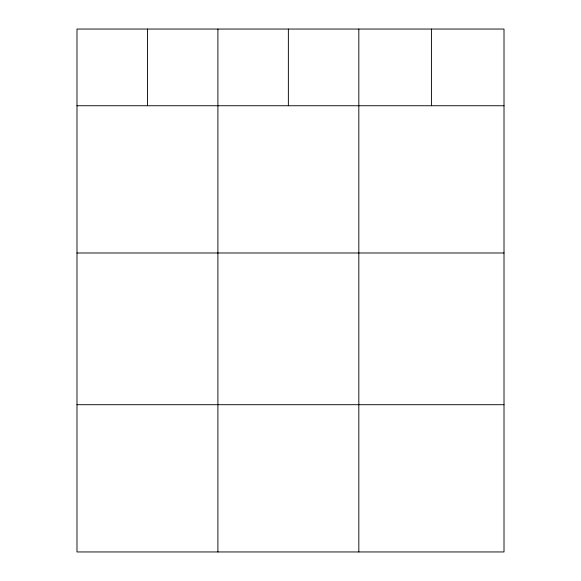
<?xml version="1.0" encoding="UTF-8"?>
<svg xmlns="http://www.w3.org/2000/svg" width="581" height="581" viewBox="0 0 581 581"><rect width="100%" height="100%" fill="white"/><g stroke="black" fill="none" stroke-linecap="round" stroke-linejoin="round"><path stroke-width="0.87" d="M504.01 105.742L504.01 551.95L76.99 551.95L76.99 29.05L504.01 29.05L504.01 105.742L76.99 105.742M76.99 252.989L504.01 252.989M76.99 404.703L504.01 404.703M431.422 29.05L431.422 105.742M358.826 29.05L358.826 551.95M288.365 29.05L288.365 105.742M217.904 29.05L217.904 551.95M147.443 29.05L147.443 105.742"/></g></svg>
